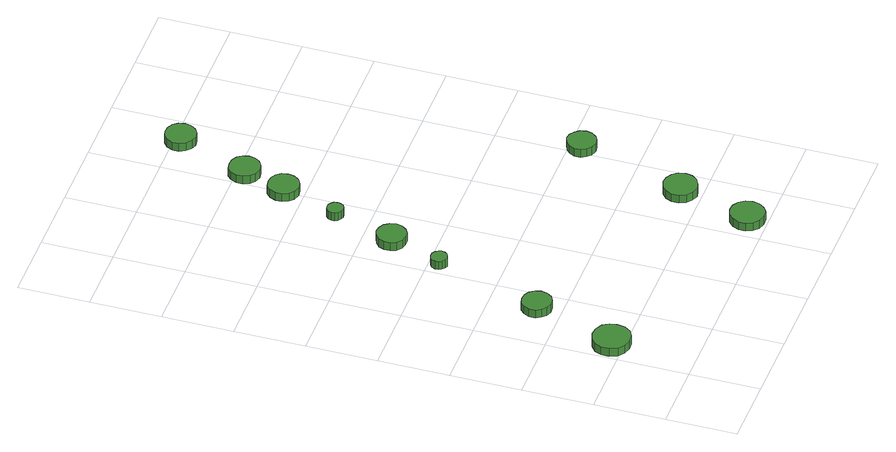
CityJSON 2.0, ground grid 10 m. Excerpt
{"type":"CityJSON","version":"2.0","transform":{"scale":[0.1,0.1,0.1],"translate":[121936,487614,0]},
"CityObjects":{
"tree1":{"type":"SolitaryVegetationObject","attributes":{"function":"something"},"geometry":[{"type":"MultiSurface","lod":"1","boundaries":[[[0,1,2,3,4,5,6,7,8,9,10,11,12,13,14]],[[15,16,17,18,19,20,21,22,23,24,25,26,27,28,29]],[[0,29,28,1]],[[1,28,27,2]],[[2,27,26,3]],[[3,26,25,4]],[[4,25,24,5]],[[5,24,23,6]],[[6,23,22,7]],[[7,22,21,8]],[[8,21,20,9]],[[9,20,19,10]],[[10,19,18,11]],[[11,18,17,12]],[[12,17,16,13]],[[13,16,15,14]],[[14,15,29,0]]]}]},
"tree2":{"type":"SolitaryVegetationObject","attributes":{"function":"something"},"geometry":[{"type":"MultiSurface","lod":"1","boundaries":[[[30,31,32,33,34,35,36,37,38,39,40,41,42,43,44]],[[45,46,47,48,49,50,51,52,53,54,55,56,57,58,59]],[[30,59,58,31]],[[31,58,57,32]],[[32,57,56,33]],[[33,56,55,34]],[[34,55,54,35]],[[35,54,53,36]],[[36,53,52,37]],[[37,52,51,38]],[[38,51,50,39]],[[39,50,49,40]],[[40,49,48,41]],[[41,48,47,42]],[[42,47,46,43]],[[43,46,45,44]],[[44,45,59,30]]]}]},
"tree3":{"type":"SolitaryVegetationObject","attributes":{"function":"something"},"geometry":[{"type":"MultiSurface","lod":"1","boundaries":[[[60,61,62,63,64,65,66,67,68,69,70,71,72,73,74]],[[75,76,77,78,79,80,81,82,83,84,85,86,87,88,89]],[[60,89,88,61]],[[61,88,87,62]],[[62,87,86,63]],[[63,86,85,64]],[[64,85,84,65]],[[65,84,83,66]],[[66,83,82,67]],[[67,82,81,68]],[[68,81,80,69]],[[69,80,79,70]],[[70,79,78,71]],[[71,78,77,72]],[[72,77,76,73]],[[73,76,75,74]],[[74,75,89,60]]]}]},
"tree4":{"type":"SolitaryVegetationObject","attributes":{"function":"something"},"geometry":[{"type":"MultiSurface","lod":"1","boundaries":[[[90,91,92,93,94,95,96,97,98,99,100,101,102,103,104]],[[105,106,107,108,109,110,111,112,113,114,115,116,117,118,119]],[[90,119,118,91]],[[91,118,117,92]],[[92,117,116,93]],[[93,116,115,94]],[[94,115,114,95]],[[95,114,113,96]],[[96,113,112,97]],[[97,112,111,98]],[[98,111,110,99]],[[99,110,109,100]],[[100,109,108,101]],[[101,108,107,102]],[[102,107,106,103]],[[103,106,105,104]],[[104,105,119,90]]]}]},
"tree5":{"type":"SolitaryVegetationObject","attributes":{"function":"something"},"geometry":[{"type":"MultiSurface","lod":"1","boundaries":[[[120,121,122,123,124,125,126,127,128,129,130,131,132,133,134]],[[135,136,137,138,139,140,141,142,143,144,145,146,147,148,149]],[[120,149,148,121]],[[121,148,147,122]],[[122,147,146,123]],[[123,146,145,124]],[[124,145,144,125]],[[125,144,143,126]],[[126,143,142,127]],[[127,142,141,128]],[[128,141,140,129]],[[129,140,139,130]],[[130,139,138,131]],[[131,138,137,132]],[[132,137,136,133]],[[133,136,135,134]],[[134,135,149,120]]]}]},
"tree6":{"type":"SolitaryVegetationObject","attributes":{"function":"something"},"geometry":[{"type":"MultiSurface","lod":"1","boundaries":[[[150,151,152,153,154,155,156,157,158,159,160,161,162,163,164]],[[165,166,167,168,169,170,171,172,173,174,175,176,177,178,179]],[[150,179,178,151]],[[151,178,177,152]],[[152,177,176,153]],[[153,176,175,154]],[[154,175,174,155]],[[155,174,173,156]],[[156,173,172,157]],[[157,172,171,158]],[[158,171,170,159]],[[159,170,169,160]],[[160,169,168,161]],[[161,168,167,162]],[[162,167,166,163]],[[163,166,165,164]],[[164,165,179,150]]]}]},
"tree7":{"type":"SolitaryVegetationObject","attributes":{"function":"something"},"geometry":[{"type":"MultiSurface","lod":"1","boundaries":[[[180,181,182,183,184,185,186,187,188,189,190,191,192,193,194]],[[195,196,197,198,199,200,201,202,203,204,205,206,207,208,209]],[[180,209,208,181]],[[181,208,207,182]],[[182,207,206,183]],[[183,206,205,184]],[[184,205,204,185]],[[185,204,203,186]],[[186,203,202,187]],[[187,202,201,188]],[[188,201,200,189]],[[189,200,199,190]],[[190,199,198,191]],[[191,198,197,192]],[[192,197,196,193]],[[193,196,195,194]],[[194,195,209,180]]]}]},
"tree8":{"type":"SolitaryVegetationObject","attributes":{"function":"something"},"geometry":[{"type":"MultiSurface","lod":"1","boundaries":[[[210,211,212,213,214,215,216,217,218,219,220,221,222,223,224]],[[225,226,227,228,229,230,231,232,233,234,235,236,237,238,239]],[[210,239,238,211]],[[211,238,237,212]],[[212,237,236,213]],[[213,236,235,214]],[[214,235,234,215]],[[215,234,233,216]],[[216,233,232,217]],[[217,232,231,218]],[[218,231,230,219]],[[219,230,229,220]],[[220,229,228,221]],[[221,228,227,222]],[[222,227,226,223]],[[223,226,225,224]],[[224,225,239,210]]]}]},
"tree9":{"type":"SolitaryVegetationObject","attributes":{"function":"something"},"geometry":[{"type":"MultiSurface","lod":"1","boundaries":[[[240,241,242,243,244,245,246,247,248,249,250,251,252,253,254]],[[255,256,257,258,259,260,261,262,263,264,265,266,267,268,269]],[[240,269,268,241]],[[241,268,267,242]],[[242,267,266,243]],[[243,266,265,244]],[[244,265,264,245]],[[245,264,263,246]],[[246,263,262,247]],[[247,262,261,248]],[[248,261,260,249]],[[249,260,259,250]],[[250,259,258,251]],[[251,258,257,252]],[[252,257,256,253]],[[253,256,255,254]],[[254,255,269,240]]]}]},
"tree10":{"type":"SolitaryVegetationObject","attributes":{"function":"something"},"geometry":[{"type":"MultiSurface","lod":"1","boundaries":[[[270,271,272,273,274,275,276,277,278,279,280,281,282,283,284]],[[285,286,287,288,289,290,291,292,293,294,295,296,297,298,299]],[[270,299,298,271]],[[271,298,297,272]],[[272,297,296,273]],[[273,296,295,274]],[[274,295,294,275]],[[275,294,293,276]],[[276,293,292,277]],[[277,292,291,278]],[[278,291,290,279]],[[279,290,289,280]],[[280,289,288,281]],[[281,288,287,282]],[[282,287,286,283]],[[283,286,285,284]],[[284,285,299,270]]]}]},
"tree11":{"type":"SolitaryVegetationObject","attributes":{"function":"something"},"geometry":[{"type":"MultiSurface","lod":"1","boundaries":[[[300,301,302,303,304,305,306,307,308,309,310,311,312,313,314]],[[315,316,317,318,319,320,321,322,323,324,325,326,327,328,329]],[[300,329,328,301]],[[301,328,327,302]],[[302,327,326,303]],[[303,326,325,304]],[[304,325,324,305]],[[305,324,323,306]],[[306,323,322,307]],[[307,322,321,308]],[[308,321,320,309]],[[309,320,319,310]],[[310,319,318,311]],[[311,318,317,312]],[[312,317,316,313]],[[313,316,315,314]],[[314,315,329,300]]]}]}
},
"vertices":[
[54,117,17],[52,128,17],[46,137,17],[36,142,17],[25,143,17],[15,140,17],[6,133,17],[2,123,17],[2,112,17],[6,101,17],[15,94,17],[25,91,17],[36,92,17],[46,97,17],[52,106,17],[52,106,4],[46,97,4],[36,92,4],[25,91,4],[15,94,4],[6,101,4],[2,112,4],[2,123,4],[6,133,4],[15,140,4],[25,143,4],[36,142,4],[46,137,4],[52,128,4],[54,117,4],
[91,235,16],[89,243,16],[84,250,16],[77,254,16],[68,255,16],[60,253,16],[54,247,16],[50,239,16],[50,230,16],[54,223,16],[60,217,16],[68,214,16],[77,215,16],[84,219,16],[89,226,16],[89,226,3],[84,219,3],[77,215,3],[68,214,3],[60,217,3],[54,223,3],[50,230,3],[50,239,3],[54,247,3],[60,253,3],[68,255,3],[77,254,3],[84,250,3],[89,243,3],[91,235,3],
[132,387,15],[131,391,15],[128,395,15],[124,398,15],[119,398,15],[115,397,15],[111,394,15],[109,389,15],[109,384,15],[111,380,15],[115,377,15],[119,375,15],[124,376,15],[128,378,15],[131,382,15],[131,382,2],[128,378,2],[124,376,2],[119,375,2],[115,377,2],[111,380,2],[109,384,2],[109,389,2],[111,394,2],[115,397,2],[119,398,2],[124,398,2],[128,395,2],[131,391,2],[132,387,2],
[167,461,16],[165,470,16],[160,477,16],[152,481,16],[144,482,16],[136,479,16],[129,473,16],[126,465,16],[126,457,16],[129,449,16],[136,443,16],[144,441,16],[152,441,16],[160,446,16],[165,453,16],[165,453,3],[160,446,3],[152,441,3],[144,441,3],[136,443,3],[129,449,3],[126,457,3],[126,465,3],[129,473,3],[136,479,3],[144,482,3],[152,481,3],[160,477,3],[165,470,3],[167,461,3],
[186,549,16],[185,554,16],[182,557,16],[178,560,16],[173,560,16],[169,559,16],[165,556,16],[163,551,16],[163,546,16],[165,542,16],[169,539,16],[173,537,16],[178,538,16],[182,540,16],[185,544,16],[185,544,3],[182,540,3],[178,538,3],[173,537,3],[169,539,3],[165,542,3],[163,546,3],[163,551,3],[165,556,3],[169,559,3],[173,560,3],[178,560,3],[182,557,3],[185,554,3],[186,549,3],
[358,28,16],[356,38,16],[350,46,16],[342,51,16],[332,52,16],[322,49,16],[315,42,16],[311,33,16],[311,23,16],[315,14,16],[322,7,16],[332,4,16],[342,5,16],[350,10,16],[356,18,16],[356,18,3],[350,10,3],[342,5,3],[332,4,3],[322,7,3],[315,14,3],[311,23,3],[311,33,3],[315,42,3],[322,49,3],[332,52,3],[342,51,3],[350,46,3],[356,38,3],[358,28,3],
[222,629,17],[220,638,17],[215,645,17],[207,649,17],[198,650,17],[189,648,17],[183,642,17],[179,633,17],[179,624,17],[183,616,17],[189,610,17],[198,607,17],[207,608,17],[215,613,17],[220,620,17],[220,620,4],[215,613,4],[207,608,4],[198,607,4],[189,610,4],[183,616,4],[179,624,4],[179,633,4],[183,642,4],[189,648,4],[198,650,4],[207,649,4],[215,645,4],[220,638,4],[222,629,4],
[387,130,16],[385,140,16],[379,148,16],[370,153,16],[361,154,16],[351,151,16],[344,144,16],[340,135,16],[340,125,16],[344,116,16],[351,110,16],[361,106,16],[370,108,16],[379,113,16],[385,121,16],[385,121,3],[379,113,3],[370,108,3],[361,106,3],[351,110,3],[344,116,3],[340,125,3],[340,135,3],[344,144,3],[351,151,3],[361,154,3],[370,153,3],[379,148,3],[385,140,3],[387,130,3],
[243,690,16],[241,699,16],[236,706,16],[228,710,16],[219,711,16],[210,709,16],[204,703,16],[200,694,16],[200,685,16],[204,677,16],[210,671,16],[219,668,16],[228,669,16],[236,674,16],[241,681,16],[241,681,3],[236,674,3],[228,669,3],[219,668,3],[210,671,3],[204,677,3],[200,685,3],[200,694,3],[204,703,3],[210,709,3],[219,711,3],[228,710,3],[236,706,3],[241,699,3],[243,690,3],
[429,282,18],[427,291,18],[422,297,18],[415,302,18],[407,303,18],[399,300,18],[393,294,18],[389,287,18],[389,278,18],[393,271,18],[399,265,18],[407,262,18],[415,263,18],[422,267,18],[427,274,18],[427,274,5],[422,267,5],[415,263,5],[407,262,5],[399,265,5],[393,271,5],[389,278,5],[389,287,5],[393,294,5],[399,300,5],[407,303,5],[415,302,5],[422,297,5],[427,291,5],[429,282,5],
[280,791,18],[278,800,18],[273,807,18],[265,811,18],[256,812,18],[248,810,18],[241,804,18],[237,795,18],[237,786,18],[241,778,18],[248,772,18],[256,769,18],[265,770,18],[273,775,18],[278,782,18],[278,782,5],[273,775,5],[265,770,5],[256,769,5],[248,772,5],[241,778,5],[237,786,5],[237,795,5],[241,804,5],[248,810,5],[256,812,5],[265,811,5],[273,807,5],[278,800,5],[280,791,5]
]}
